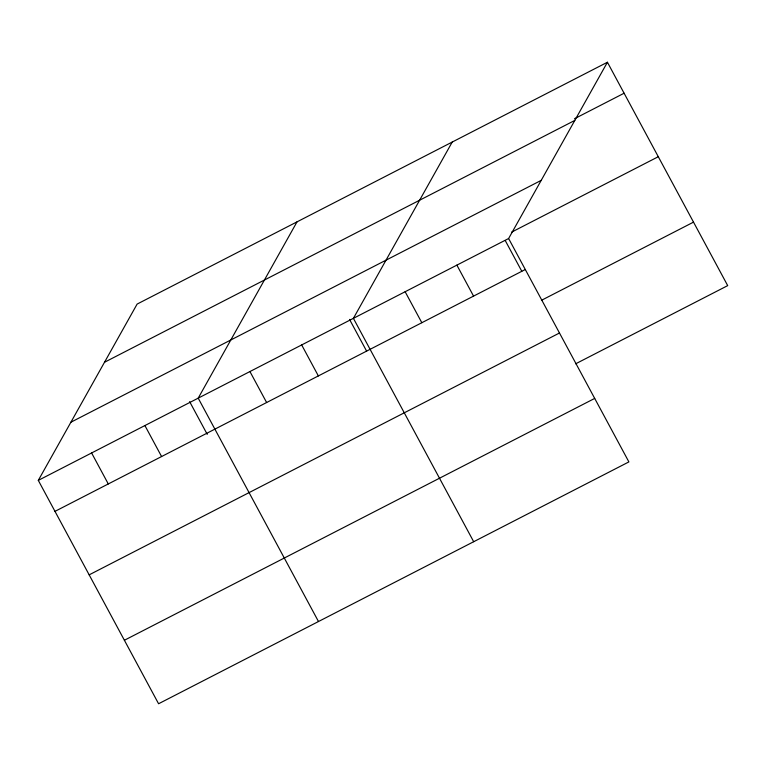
<?xml version="1.0" encoding="UTF-8"?>
<svg xmlns="http://www.w3.org/2000/svg" width="766" height="766" viewBox="0 0 766 766"><rect width="100%" height="100%" fill="white"/><g stroke="black" fill="none" stroke-linecap="round" stroke-linejoin="round"><path stroke-width="1.15" d="M607.419 62.247L508.614 238.523L628.886 461.908L158.581 703.753L38.3 480.378L137.114 304.092L607.419 62.247L727.7 285.622L575.668 363.802M297.017 221.862L198.203 398.148L318.484 621.523M452.218 142.055L353.404 318.34L473.685 541.715M574.481 118.74L624.108 93.222M104.502 362.27L574.816 120.415M70.912 422.21L541.217 180.355M511.535 232.184L658.291 156.714M38.3 480.378L508.614 238.523M54.98 511.362L525.294 269.508M541.476 300.31L693.517 222.13M89.172 574.845L559.477 332.999M124.389 640.261L594.703 398.416M505.292 240.62L521.799 271.279M456.881 265.132L473.56 296.107M405.137 291.731L421.827 322.716M349.535 319.403L366.598 351.087M301.67 344.939L318.359 375.924M249.936 371.548L266.625 402.523M189.633 401.633L207.241 434.341M144.908 425.561L161.588 456.536M91.604 452.965L108.284 483.949"/></g></svg>
